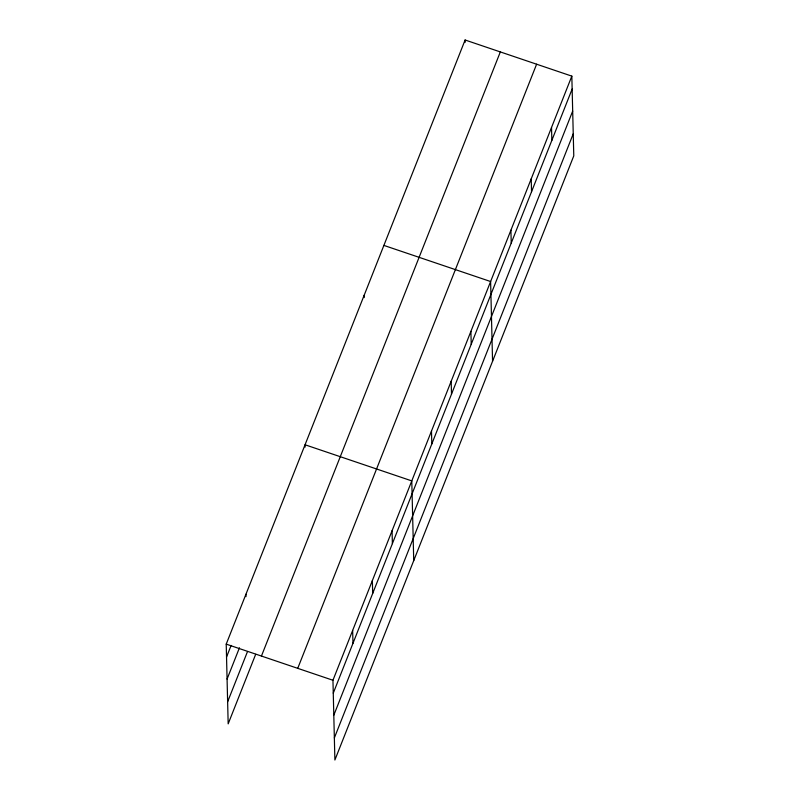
<?xml version="1.0" encoding="UTF-8"?>
<svg xmlns="http://www.w3.org/2000/svg" width="800" height="800" viewBox="0 0 800 800"><rect width="100%" height="100%" fill="white"/><g stroke="black" fill="none" stroke-linecap="round" stroke-linejoin="round"><path stroke-width="1.2" d="M255.67 654.33L228.17 723.87L226.22 644.13L465.11 40L571.83 76.13L573.78 155.87L334.89 760L332.95 680.26L571.83 76.13M226.54 657.03L231.12 645.44M227.07 679.09L239.45 647.79M227.63 701.81L247.34 651.97M261.44 656.06L500.33 51.92M297.73 668.34L536.61 64.21M333.26 693.16L572.15 89.03M333.8 715.22L572.69 111.08M334.35 737.94L573.24 133.81M383.88 245.41L490.61 281.53L492.56 361.27M226.22 644.13L332.95 680.26M551.53 127.48L551.84 140.38M531.22 178.83L531.54 191.73M510.92 230.18L511.23 243.08M465.11 40L465.16 42.34M470.9 331.38L471.22 344.27M451.19 381.22L451.51 394.11M431.49 431.06L431.8 443.95M413.73 560.64L411.78 480.9L305.05 444.77L305.11 447.11M392.07 530.74L392.38 543.64M372.36 580.58L372.68 593.48M364.18 295.25L364.23 297.59M352.65 630.42L352.97 643.32M245.93 594.29L245.99 596.64"/></g></svg>
